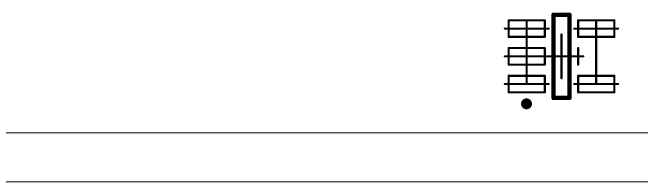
# Model space of a CAD drawing. Header units: millimetres. Extents: x 17 to 134, y 31 to 67.
# Drawn here: x 75.94 to 104.71, y 33.98 to 41.76 of the extents above; entities that cross this region are included whole.
import ezdxf

# ---------------------------------------------------------------- set-up
doc = ezdxf.new("R2010")
doc.units = ezdxf.units.MM
for name, color, linetype in [('Mechanical1', 6, 'Continuous'), ('Mechanical2', 216, 'Continuous'), ('Mechanical8', 56, 'Continuous'), ('TopOverlay', 2, 'Continuous')]:
    doc.layers.add(name, color=color, linetype=linetype)

# ---------------------------------------------------------------- blocks, each defined once
blk = doc.blocks.new('XFMR_MINI_CIRCUITS_AT224_5')
at = {"layer": 'Mechanical8', "const_width": 0.1}
for points in [[(-1.27, 2.59), (-1.27, 1.59)], [(0, 2.59), (0, 1.59)], [(1.27, 2.59), (1.27, 1.59)], [(-1.65, 2.415), (-1.65, 0.765)], [(-1.65, 2.415), (-0.89, 2.415)], [(-0.89, 2.415), (-0.89, 0.765)], [(-0.38, 2.415), (-0.38, 0.765)], [(-0.38, 2.415), (0.38, 2.415)], [(0.38, 2.415), (0.38, 0.765)], [(0.89, 2.415), (0.89, 0.765)], [(0.89, 2.415), (1.65, 2.415)], [(1.65, 2.415), (1.65, 0.765)], [(-1.27, 1.59), (-1.27, 0.59)], [(-1.27, 1.59), (1.65, 1.59)], [(0, 1.59), (0, 0.59)], [(1.27, 1.59), (1.27, 0.59)], [(0, 1), (0, 0)], [(-1.65, 0.765), (-0.89, 0.765)], [(-0.38, 0.765), (0.38, 0.765)], [(0.89, 0.765), (1.65, 0.765)], [(-1, 0), (0, 0)], [(0, 0), (0, -1)], [(0, 0), (1, 0)], [(-1.27, -0.59), (-1.27, -1.59)], [(1.27, -0.59), (1.27, -1.59)], [(-1.65, -0.765), (-1.65, -2.415)], [(-1.65, -0.765), (-0.89, -0.765)], [(-0.89, -0.765), (-0.89, -2.415)], [(-0.38, -0.765), (0.38, -0.765)], [(0.89, -0.765), (0.89, -2.415)], [(0.89, -0.765), (1.65, -0.765)], [(1.65, -0.765), (1.65, -2.415)], [(-1.27, -1.59), (-1.27, -2.59)], [(-1.27, -1.59), (1.65, -1.59)], [(1.27, -1.59), (1.27, -2.59)], [(-1.65, -2.415), (-0.89, -2.415)], [(0.89, -2.415), (1.65, -2.415)]]:
    blk.add_lwpolyline(points, dxfattribs=at)
at = {"layer": 'Mechanical8', "const_width": 0.05}
for points in [[(-1.295, 2.59, 1), (-1.245, 2.59, 1)], [(-0.025, 2.59, 1), (0.025, 2.59, 1)], [(1.245, 2.59, 1), (1.295, 2.59, 1)], [(-1.675, 2.415, 1), (-1.625, 2.415, 1)], [(-1.675, 2.415, 1), (-1.625, 2.415, 1)], [(-0.915, 2.415, 1), (-0.865, 2.415, 1)], [(-0.915, 2.415, 1), (-0.865, 2.415, 1)], [(-0.405, 2.415, 1), (-0.355, 2.415, 1)], [(-0.405, 2.415, 1), (-0.355, 2.415, 1)], [(0.355, 2.415, 1), (0.405, 2.415, 1)], [(0.355, 2.415, 1), (0.405, 2.415, 1)], [(0.865, 2.415, 1), (0.915, 2.415, 1)], [(0.865, 2.415, 1), (0.915, 2.415, 1)], [(1.625, 2.415, 1), (1.675, 2.415, 1)], [(1.625, 2.415, 1), (1.675, 2.415, 1)], [(-1.295, 1.59, 1), (-1.245, 1.59, 1)], [(-1.295, 1.59, 1), (-1.245, 1.59, 1)], [(-1.295, 1.59, 1), (-1.245, 1.59, 1)], [(-0.025, 1.59, 1), (0.025, 1.59, 1)], [(-0.025, 1.59, 1), (0.025, 1.59, 1)], [(1.245, 1.59, 1), (1.295, 1.59, 1)], [(1.245, 1.59, 1), (1.295, 1.59, 1)], [(1.625, 1.59, 1), (1.675, 1.59, 1)], [(-0.025, 1, 1), (0.025, 1, 1)], [(-1.675, 0.765, 1), (-1.625, 0.765, 1)], [(-1.675, 0.765, 1), (-1.625, 0.765, 1)], [(-1.295, 0.59, 1), (-1.245, 0.59, 1)], [(-0.915, 0.765, 1), (-0.865, 0.765, 1)], [(-0.915, 0.765, 1), (-0.865, 0.765, 1)], [(-0.405, 0.765, 1), (-0.355, 0.765, 1)], [(-0.405, 0.765, 1), (-0.355, 0.765, 1)], [(-0.025, 0.59, 1), (0.025, 0.59, 1)], [(0.355, 0.765, 1), (0.405, 0.765, 1)], [(0.355, 0.765, 1), (0.405, 0.765, 1)], [(0.865, 0.765, 1), (0.915, 0.765, 1)], [(0.865, 0.765, 1), (0.915, 0.765, 1)], [(1.245, 0.59, 1), (1.295, 0.59, 1)], [(1.625, 0.765, 1), (1.675, 0.765, 1)], [(1.625, 0.765, 1), (1.675, 0.765, 1)], [(-1.025, 0, 1), (-0.975, 0, 1)], [(-0.025, 0, 1), (0.025, 0, 1)], [(-0.025, 0, 1), (0.025, 0, 1)], [(-0.025, 0, 1), (0.025, 0, 1)], [(-0.025, 0, 1), (0.025, 0, 1)], [(0.975, 0, 1), (1.025, 0, 1)], [(-1.295, -0.59, 1), (-1.245, -0.59, 1)], [(1.245, -0.59, 1), (1.295, -0.59, 1)], [(-1.675, -0.765, 1), (-1.625, -0.765, 1)], [(-1.675, -0.765, 1), (-1.625, -0.765, 1)], [(-0.915, -0.765, 1), (-0.865, -0.765, 1)], [(-0.915, -0.765, 1), (-0.865, -0.765, 1)], [(-0.405, -0.765, 1), (-0.355, -0.765, 1)], [(0.355, -0.765, 1), (0.405, -0.765, 1)], [(0.865, -0.765, 1), (0.915, -0.765, 1)], [(0.865, -0.765, 1), (0.915, -0.765, 1)], [(1.625, -0.765, 1), (1.675, -0.765, 1)], [(1.625, -0.765, 1), (1.675, -0.765, 1)], [(-0.025, -1, 1), (0.025, -1, 1)], [(-1.295, -1.59, 1), (-1.245, -1.59, 1)], [(-1.295, -1.59, 1), (-1.245, -1.59, 1)], [(-1.295, -1.59, 1), (-1.245, -1.59, 1)], [(1.245, -1.59, 1), (1.295, -1.59, 1)], [(1.245, -1.59, 1), (1.295, -1.59, 1)], [(1.625, -1.59, 1), (1.675, -1.59, 1)], [(-1.675, -2.415, 1), (-1.625, -2.415, 1)], [(-1.675, -2.415, 1), (-1.625, -2.415, 1)], [(-1.295, -2.59, 1), (-1.245, -2.59, 1)], [(-0.915, -2.415, 1), (-0.865, -2.415, 1)], [(-0.915, -2.415, 1), (-0.865, -2.415, 1)], [(0.865, -2.415, 1), (0.915, -2.415, 1)], [(0.865, -2.415, 1), (0.915, -2.415, 1)], [(1.245, -2.59, 1), (1.295, -2.59, 1)], [(1.625, -2.415, 1), (1.675, -2.415, 1)], [(1.625, -2.415, 1), (1.675, -2.415, 1)]]:
    blk.add_lwpolyline(points, format="xyb", close=True, dxfattribs=at)
at = {"layer": 'TopOverlay'}
for points, const_width in [([(-2.05, 1.6, 1), (-2.3, 1.6, 1)], 0.25), ([(-2.363, 1.6, 1), (-2.238, 1.6, 1)], 0.125), ([(-2.113, 1.6, 1), (-1.988, 1.6, 1)], 0.125), ([(-1.955, 0.365, 1), (-1.855, 0.365, 1)], 0.1), ([(-1.955, 0.365, 1), (-1.855, 0.365, 1)], 0.1), ([(1.855, 0.365, 1), (1.955, 0.365, 1)], 0.1), ([(1.855, 0.365, 1), (1.955, 0.365, 1)], 0.1), ([(-1.955, -0.365, 1), (-1.855, -0.365, 1)], 0.1), ([(-1.955, -0.365, 1), (-1.855, -0.365, 1)], 0.1), ([(1.855, -0.365, 1), (1.955, -0.365, 1)], 0.1), ([(1.855, -0.365, 1), (1.955, -0.365, 1)], 0.1)]:
    blk.add_lwpolyline(points, format="xyb", close=True, dxfattribs=dict(at, const_width=const_width))
at = {"layer": 'TopOverlay', "const_width": 0.2}
for points in [[(-1.905, 0.365), (-1.905, -0.365)], [(-1.905, 0.365), (1.905, 0.365)], [(1.905, 0.365), (1.905, -0.365)], [(-1.905, -0.365), (1.905, -0.365)]]:
    blk.add_lwpolyline(points, dxfattribs=at)

msp = doc.modelspace()

# ---------------------------------------------------------------- linework, layer by layer
at = {"layer": 'Mechanical1', "const_width": 0.05}
msp.add_lwpolyline([(48.5, 34), (130, 34)], dxfattribs=at)
at = {"layer": 'Mechanical2', "const_width": 0.05}
msp.add_lwpolyline([(50.5, 36.25), (127.5, 36.25)], dxfattribs=at)

# ---------------------------------------------------------------- block references
at = {"rotation": 90}
msp.add_blockref('XFMR_MINI_CIRCUITS_AT224_5', (101.05, 39.75), dxfattribs=at)

doc.saveas('drawing.dxf')
